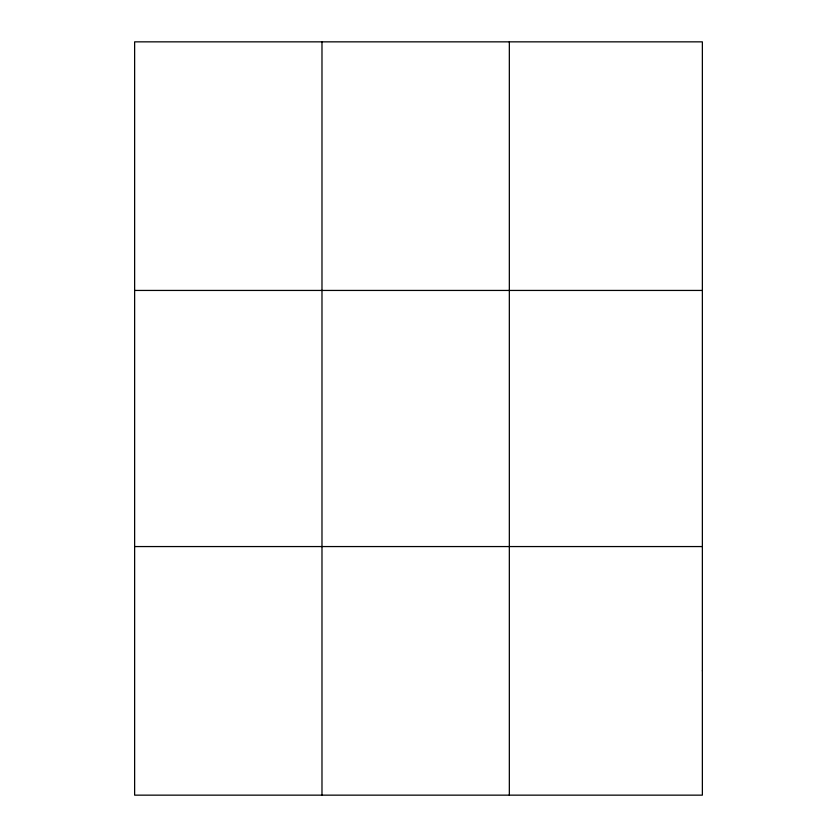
<?xml version="1.0" encoding="UTF-8"?>
<svg xmlns="http://www.w3.org/2000/svg" width="837" height="837" viewBox="0 0 837 837"><rect width="100%" height="100%" fill="white"/><g stroke="black" fill="none" stroke-linecap="round" stroke-linejoin="round"><path stroke-width="1.26" d="M321.983 41.85L321.983 795.15M509.335 41.85L509.335 795.15M134.631 290.439L702.369 290.439M134.631 546.561L702.369 546.561M702.369 670.856L702.369 795.15L134.631 795.15L134.631 41.85L702.369 41.85L702.369 670.856"/></g></svg>
